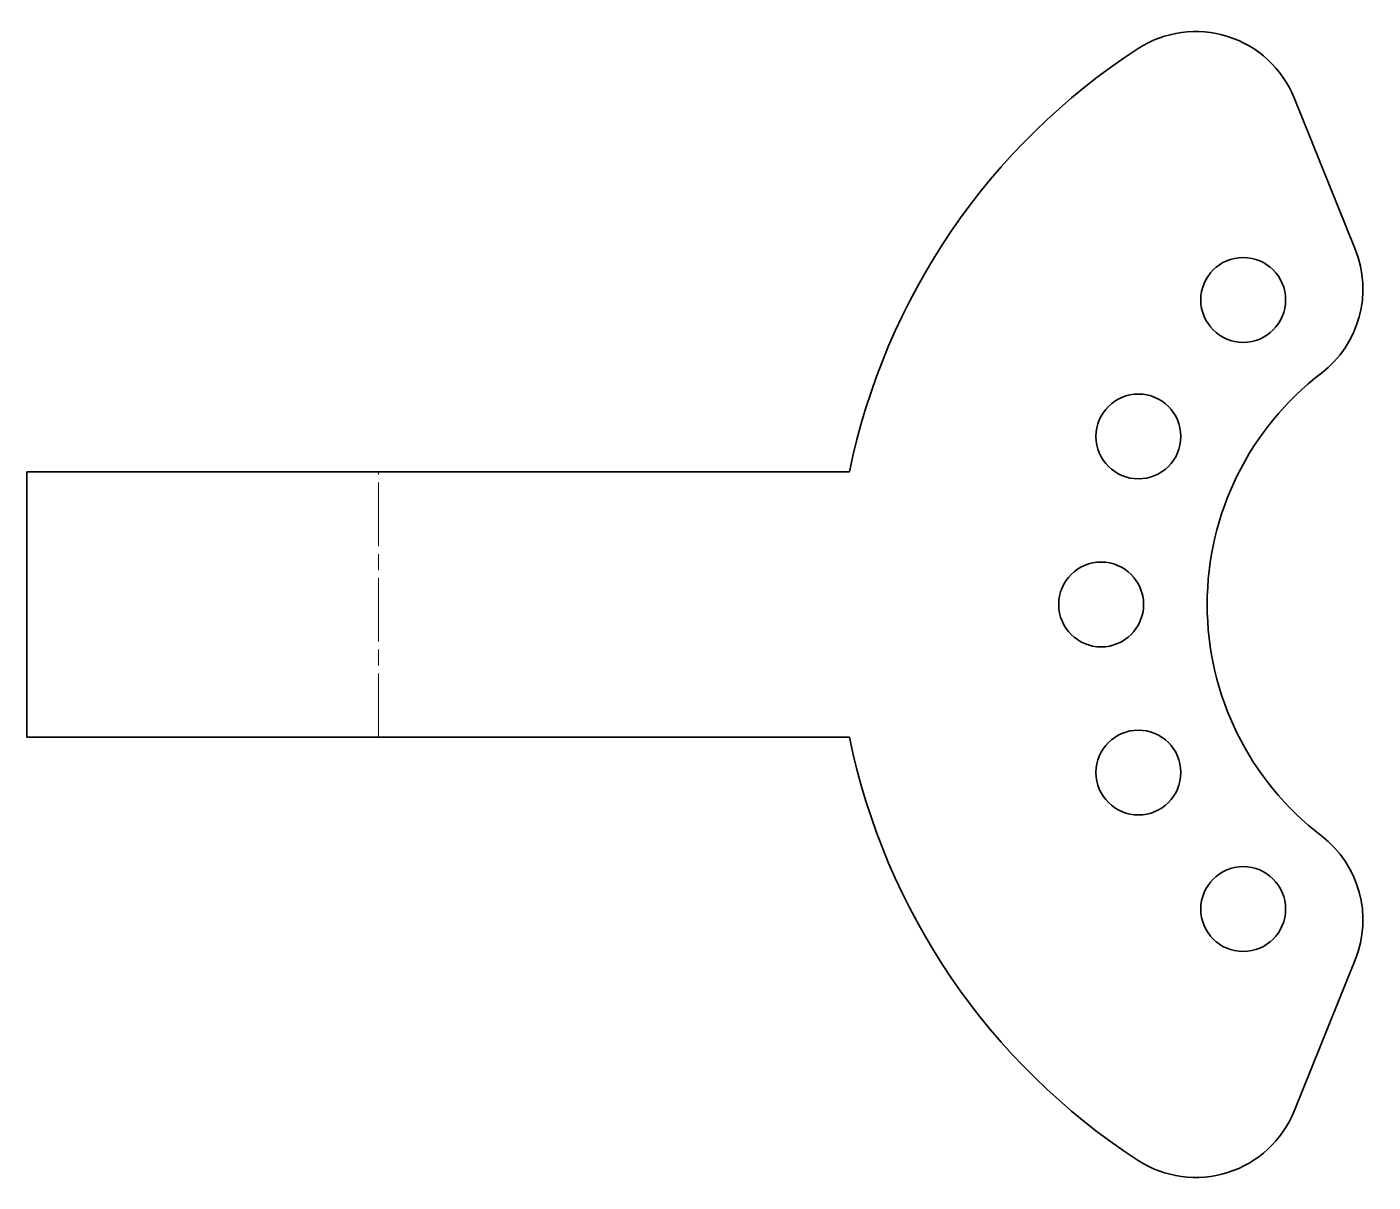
# Model space of a CAD drawing. Header units: inches. Extents: x 0 to 50.8, y -0.2 to 43.4.
import ezdxf

# ---------------------------------------------------------------- set-up
doc = ezdxf.new("R2010")
doc.units = ezdxf.units.IN
doc.header["$MEASUREMENT"] = 0
doc.linetypes.add('Chain', pattern=[13.68, 9.12, -1.14, 2.28, -1.14])
doc.layers.add('SIMUMAK Bend Centerline (ISO)', color=7, linetype='Chain', lineweight=9)
doc.layers.add('SIMUMAK Visible (ISO)', color=7, linetype='Continuous', lineweight=35)

# ---------------------------------------------------------------- blocks, each defined once
blk = doc.blocks.new('CD-IND-30-RETORNO-03')
at = {"layer": 'SIMUMAK Bend Centerline (ISO)', "ltscale": 0.263158}
blk.add_line((13.262, 16.58), (13.262, 26.58), dxfattribs=at)
at = {"layer": 'SIMUMAK Visible (ISO)'}
for p, q in [((50.108, 34.984), (47.801, 40.694)), ((0, 26.58), (0, 16.58)), ((0, 26.58), (31.029, 26.58)), ((0, 16.58), (31.029, 16.58)), ((47.801, 2.465), (50.108, 8.175))]:
    blk.add_line(p, q, dxfattribs=at)
for centre in [(45.882, 33.07), (41.929, 27.919), (40.524, 21.58), (41.929, 15.24), (45.882, 10.089)]:
    blk.add_circle(centre, 1.6, dxfattribs=at)
at = {"layer": 'SIMUMAK Visible (ISO)', "extrusion": (0, 0, -1)}
for centre, radius, start, end in [((-44.092, 39.196), 4, 57.0194, 158), ((-55.524, 21.58), 25, 11.537, 57.0194), ((-46.4, 33.485), 4, 158, 232.534), ((-55.524, 21.58), 25, 302.9806, 348.463), ((-46.4, 9.674), 4, 127.466, 202), ((-44.092, 3.964), 4, 202, 302.9806)]:
    blk.add_arc(centre, radius, start, end, dxfattribs=at)
at = {"layer": 'SIMUMAK Visible (ISO)'}
blk.add_arc((55.524, 21.58), 11, 127.466, 232.534, dxfattribs=at)

msp = doc.modelspace()

# ---------------------------------------------------------------- block references
msp.add_blockref('CD-IND-30-RETORNO-03', (0, 0))

doc.saveas('drawing.dxf')
